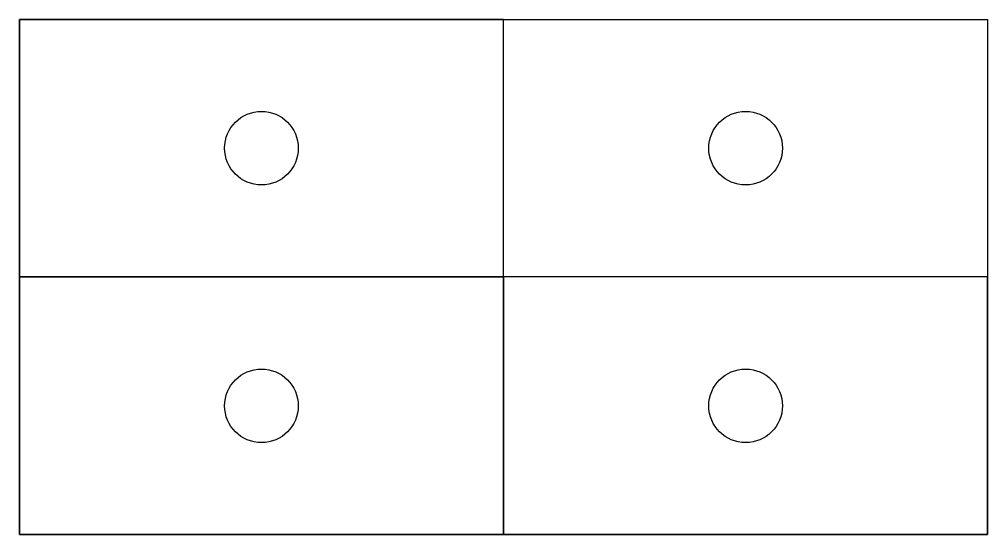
# Model space of a CAD drawing. Header units: millimetres. Extents: x 29 to 160, y -133 to -63.
import ezdxf

# ---------------------------------------------------------------- set-up
doc = ezdxf.new("R2010")
doc.units = ezdxf.units.MM
doc.layers.get('0').update_dxf_attribs({"linetype": 'CONTINUOUS'})

msp = doc.modelspace()

# ---------------------------------------------------------------- linework, layer by layer
for points in [[(28.5, -62.5), (160, -62.5), (160, -97.5), (94.25, -97.5), (94.25, -62.5)], [(160, -62.5), (160, -132.5), (160, -97.5), (94.25, -97.5), (28.5, -97.5), (28.5, -132.5), (28.5, -62.5), (28.5, -97.5), (94.25, -97.5), (94.25, -132.5), (160, -132.5), (28.5, -132.5), (94.25, -132.5), (94.25, -97.5), (94.25, -62.5)]]:
    msp.add_lwpolyline(points, close=True)
for centre in [(61.38, -80), (127.13, -80), (61.38, -115), (127.13, -115)]:
    msp.add_circle(centre, 5)

doc.saveas('drawing.dxf')
